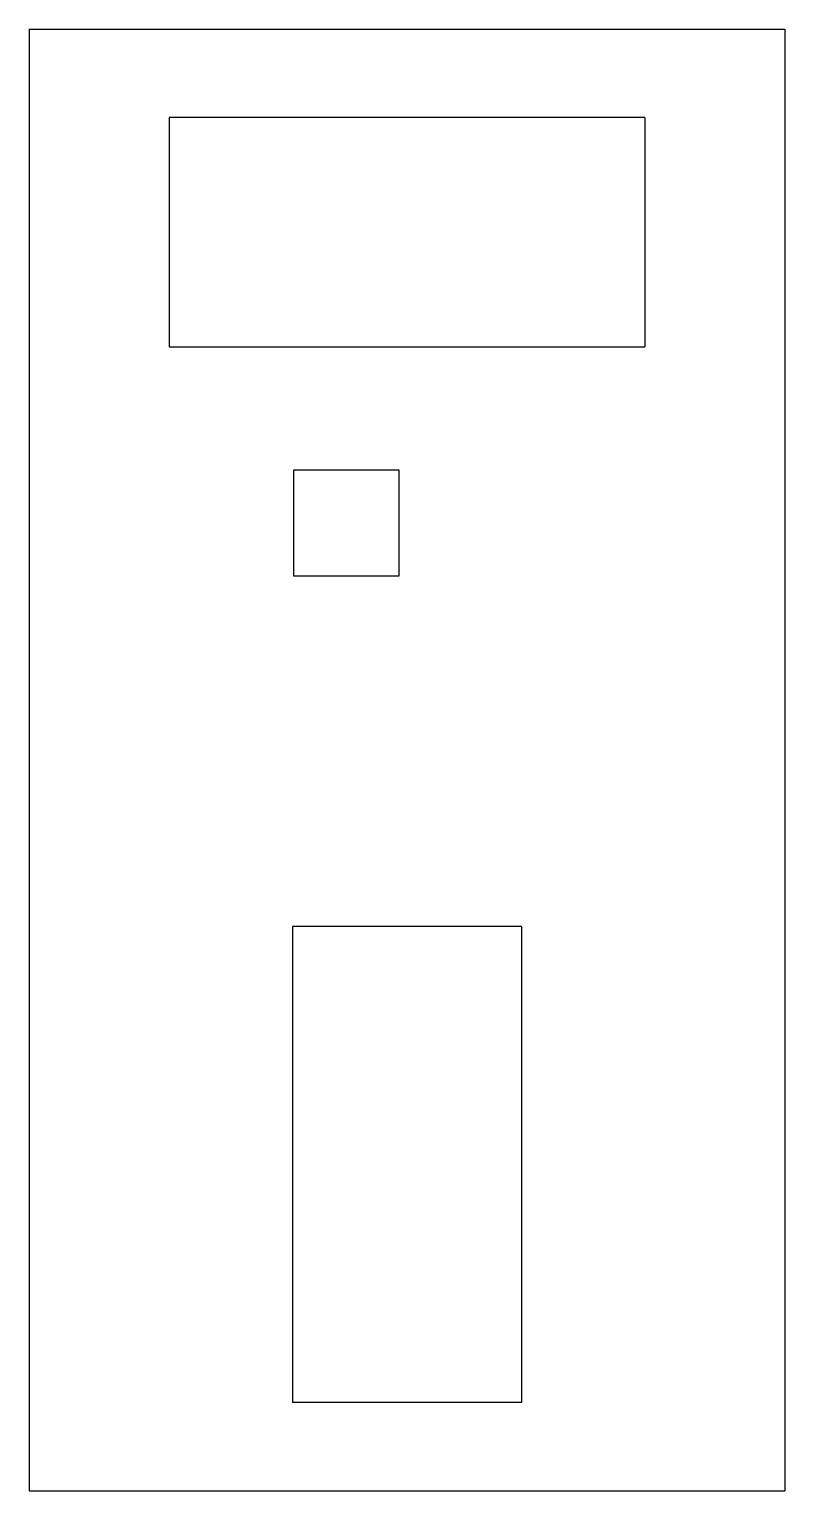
# Model space of a CAD drawing. Header units: inches. Extents: x 0 to 42.9, y 0 to 82.9.
import ezdxf

# ---------------------------------------------------------------- set-up
doc = ezdxf.new("R2010")
doc.units = ezdxf.units.IN
doc.header["$MEASUREMENT"] = 0

msp = doc.modelspace()

# ---------------------------------------------------------------- linework, layer by layer
at = {"color": 7, "linetype": 'Continuous', "lineweight": 25}
for p, q in [((0, 82.875), (42.875, 82.875)), ((0, 82.875), (0, 0)), ((42.875, 82.875), (42.875, 0)), ((7.9375, 77.875), (7.9375, 64.875)), ((34.9375, 77.875), (7.9375, 77.875)), ((34.9375, 77.875), (34.9375, 64.875)), ((7.9375, 64.875), (34.9375, 64.875)), ((15, 57.875), (15, 51.875)), ((21, 57.875), (15, 57.875)), ((21, 51.875), (21, 57.875)), ((15, 51.875), (21, 51.875)), ((14.9375, 32), (14.9375, 5)), ((27.9375, 32), (14.9375, 32)), ((27.9375, 32), (27.9375, 5)), ((27.9375, 5), (14.9375, 5)), ((0, 0), (42.875, 0))]:
    msp.add_line(p, q, dxfattribs=at)

doc.saveas('drawing.dxf')
